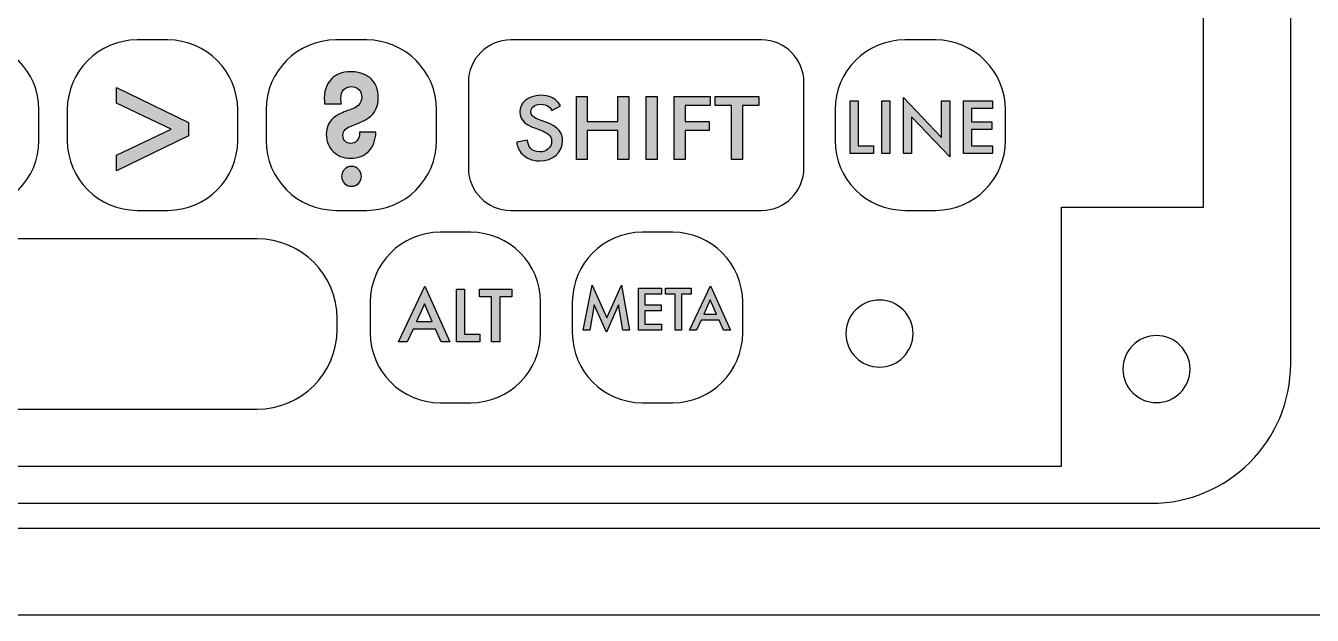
# Model space of a CAD drawing. Extents: x -123 to 250, y -165 to 87.
# Drawn here: x 153.5 to 211, y -165.3 to -139 of the extents above; entities that cross this region are included whole.
import ezdxf

# ---------------------------------------------------------------- set-up
doc = ezdxf.new("R2010")
doc.units = 0
doc.header["$MEASUREMENT"] = 0
doc.layers.add('LAYER_1', color=7, linetype='CONTINUOUS')

# ---------------------------------------------------------------- blocks, each defined once
blk = doc.blocks.new('BLOCK_14')
at = {"layer": 'LAYER_1', "color": 7}
for points in [[(150.974, -147.207), (150.974, -147.207), (149.598, -147.207), (149.598, -147.207), (147.874, -147.207), (146.476, -145.81), (146.476, -144.085), (146.476, -144.085), (146.476, -142.709), (146.476, -142.709), (146.476, -140.985), (147.874, -139.587), (149.598, -139.587), (149.598, -139.587), (150.974, -139.587), (150.974, -139.587), (152.698, -139.587), (154.096, -140.985), (154.096, -142.709), (154.096, -142.709), (154.096, -144.085), (154.096, -144.085), (154.096, -145.81), (152.698, -147.207), (150.974, -147.207)], [(159.864, -147.207), (159.864, -147.207), (158.488, -147.207), (158.488, -147.207), (156.764, -147.207), (155.366, -145.81), (155.366, -144.085), (155.366, -144.085), (155.366, -142.709), (155.366, -142.709), (155.366, -140.985), (156.764, -139.587), (158.488, -139.587), (158.488, -139.587), (159.864, -139.587), (159.864, -139.587), (161.588, -139.587), (162.986, -140.985), (162.986, -142.709), (162.986, -142.709), (162.986, -144.085), (162.986, -144.085), (162.986, -145.81), (161.588, -147.207), (159.864, -147.207)], [(168.754, -147.207), (168.754, -147.207), (167.378, -147.207), (167.378, -147.207), (165.654, -147.207), (164.256, -145.81), (164.256, -144.085), (164.256, -144.085), (164.256, -142.709), (164.256, -142.709), (164.256, -140.985), (165.654, -139.587), (167.378, -139.587), (167.378, -139.587), (168.754, -139.587), (168.754, -139.587), (170.478, -139.587), (171.876, -140.985), (171.876, -142.709), (171.876, -142.709), (171.876, -144.085), (171.876, -144.085), (171.876, -145.81), (170.478, -147.207), (168.754, -147.207)], [(186.407, -147.207), (186.407, -147.207), (175.192, -147.207), (175.192, -147.207), (174.147, -147.207), (173.299, -146.36), (173.299, -145.314), (173.299, -145.314), (173.299, -141.481), (173.299, -141.481), (173.299, -140.435), (174.147, -139.587), (175.192, -139.587), (175.192, -139.587), (186.407, -139.587), (186.407, -139.587), (187.452, -139.587), (188.3, -140.435), (188.3, -141.481), (188.3, -141.481), (188.3, -145.314), (188.3, -145.314), (188.3, -146.36), (187.452, -147.207), (186.407, -147.207)], [(194.189, -147.207), (194.189, -147.207), (192.813, -147.207), (192.813, -147.207), (191.089, -147.207), (189.691, -145.81), (189.691, -144.085), (189.691, -144.085), (189.691, -142.709), (189.691, -142.709), (189.691, -140.985), (191.089, -139.587), (192.813, -139.587), (192.813, -139.587), (194.189, -139.587), (194.189, -139.587), (195.913, -139.587), (197.311, -140.985), (197.311, -142.709), (197.311, -142.709), (197.311, -144.085), (197.311, -144.085), (197.311, -145.81), (195.913, -147.207), (194.189, -147.207)], [(173.408, -155.808), (173.408, -155.808), (172.033, -155.808), (172.033, -155.808), (170.308, -155.808), (168.911, -154.41), (168.911, -152.686), (168.911, -152.686), (168.911, -151.31), (168.911, -151.31), (168.911, -149.586), (170.308, -148.188), (172.033, -148.188), (172.033, -148.188), (173.408, -148.188), (173.408, -148.188), (175.133, -148.188), (176.531, -149.586), (176.531, -151.31), (176.531, -151.31), (176.531, -152.686), (176.531, -152.686), (176.531, -154.41), (175.133, -155.808), (173.408, -155.808)], [(182.444, -155.808), (182.444, -155.808), (181.068, -155.808), (181.068, -155.808), (179.344, -155.808), (177.946, -154.41), (177.946, -152.686), (177.946, -152.686), (177.946, -151.31), (177.946, -151.31), (177.946, -149.586), (179.344, -148.188), (181.068, -148.188), (181.068, -148.188), (182.444, -148.188), (182.444, -148.188), (184.168, -148.188), (185.566, -149.586), (185.566, -151.31), (185.566, -151.31), (185.566, -152.686), (185.566, -152.686), (185.566, -154.41), (184.168, -155.808), (182.444, -155.808)], [(163.855, -156.097), (163.855, -156.097), (91.777, -156.097), (91.777, -156.097), (89.802, -156.097), (88.201, -154.496), (88.201, -152.521), (88.201, -152.521), (88.201, -152.053), (88.201, -152.053), (88.201, -150.078), (89.802, -148.477), (91.777, -148.477), (91.777, -148.477), (163.855, -148.477), (163.855, -148.477), (165.83, -148.477), (167.431, -150.078), (167.431, -152.053), (167.431, -152.053), (167.431, -152.521), (167.431, -152.521), (167.431, -154.496), (165.83, -156.097), (163.855, -156.097)]]:
    blk.add_open_spline(points, degree=3, knots=[0, 0, 0, 0, 1, 1, 1, 2, 2, 2, 3, 3, 3, 4, 4, 4, 5, 5, 5, 6, 6, 6, 7, 7, 7, 8, 8, 8, 8], dxfattribs=at)
blk = doc.blocks.new('BLOCK_15')
at = {"layer": 'LAYER_1', "color": 7}
blk.add_lwpolyline([(199.816, -101.487), (173.146, -101.487), (155.472, -101.487), (155.366, -110.57), (61.355, -110.57), (61.355, -104.027), (51.258, -104.22), (51.258, -110.57), (51.258, -115.003), (51.258, -148.477), (62.656, -148.477), (62.656, -158.637), (182.036, -158.637), (199.816, -158.637), (199.816, -151.998), (199.816, -147.068), (206.166, -147.068), (206.166, -107.837), (206.166, -101.487), (199.816, -101.487)], dxfattribs=at)
blk.add_open_spline([(193.179, -152.716), (193.179, -153.544), (192.507, -154.216), (191.679, -154.216), (190.85, -154.216), (190.179, -153.544), (190.179, -152.716), (190.179, -151.887), (190.85, -151.216), (191.679, -151.216), (192.507, -151.216), (193.179, -151.887), (193.179, -152.716)], degree=3, knots=[0, 0, 0, 0, 1, 1, 1, 2, 2, 2, 3, 3, 3, 4, 4, 4, 4], dxfattribs=at)
blk = doc.blocks.new('BLOCK_16')
at = {"layer": 'LAYER_1', "color": 7}
for points, knots in [([(203.824, -160.304), (203.824, -160.304), (56.168, -160.304), (56.168, -160.304), (52.722, -160.304), (49.928, -157.51), (49.928, -154.064), (49.928, -154.064), (49.928, -49.643), (49.928, -49.643), (49.928, -46.197), (52.722, -43.403), (56.168, -43.403), (56.168, -43.403), (203.824, -43.403), (203.824, -43.403), (207.27, -43.403), (210.064, -46.197), (210.064, -49.643), (210.064, -49.643), (210.064, -154.064), (210.064, -154.064), (210.064, -157.51), (207.27, -160.304), (203.824, -160.304)], [0, 0, 0, 0, 1, 1, 1, 2, 2, 2, 3, 3, 3, 4, 4, 4, 5, 5, 5, 6, 6, 6, 7, 7, 7, 8, 8, 8, 8]), ([(205.564, -154.304), (205.564, -155.132), (204.893, -155.804), (204.064, -155.804), (203.236, -155.804), (202.564, -155.132), (202.564, -154.304), (202.564, -153.476), (203.236, -152.804), (204.064, -152.804), (204.893, -152.804), (205.564, -153.476), (205.564, -154.304)], [0, 0, 0, 0, 1, 1, 1, 2, 2, 2, 3, 3, 3, 4, 4, 4, 4])]:
    blk.add_open_spline(points, degree=3, knots=knots, dxfattribs=at)
blk = doc.blocks.new('BLOCK_65')
at = {"layer": 'LAYER_1'}
h = blk.add_hatch(color=7, dxfattribs=at)
h.dxf.hatch_style = 2
h.paths.add_polyline_path([(157.568, -142.421), (157.568, -141.71), (160.783, -143.273), (160.783, -143.881), (157.568, -145.443), (157.568, -144.732), (160.013, -143.577)])
blk.add_lwpolyline([(157.568, -142.421), (157.568, -141.71), (160.783, -143.273), (160.783, -143.881), (157.568, -145.443), (157.568, -144.732), (160.013, -143.577), (157.568, -142.421)], dxfattribs=at)
blk = doc.blocks.new('BLOCK_66')
at = {"layer": 'LAYER_1'}
h = blk.add_hatch(color=7, dxfattribs=at)
h.dxf.hatch_style = 2
edge = h.paths.add_edge_path()
edge.add_spline(control_points=[(166.873, -142.443), (166.858, -142.273), (166.858, -142.214), (166.858, -142.192), (166.858, -141.747), (167.036, -141.466), (167.192, -141.317), (167.354, -141.162), (167.629, -141.007), (168.058, -141.007), (168.51, -141.007), (168.791, -141.177), (168.954, -141.333), (169.162, -141.532), (169.273, -141.807), (169.273, -142.162), (169.273, -142.562), (169.125, -142.866), (168.836, -143.073), (168.732, -143.147), (168.592, -143.221), (168.317, -143.332), (168.317, -143.332), (168.095, -143.421), (168.095, -143.421), (167.984, -143.466), (167.873, -143.51), (167.799, -143.584), (167.725, -143.658), (167.688, -143.762), (167.688, -143.851), (167.688, -143.97), (167.74, -144.08), (167.814, -144.14), (167.858, -144.177), (167.925, -144.214), (168.036, -144.214), (168.147, -144.214), (168.243, -144.184), (168.317, -144.102), (168.406, -144.006), (168.436, -143.858), (168.436, -143.71), (168.436, -143.71), (169.162, -143.71), (169.162, -143.71), (169.162, -144.073), (169.021, -144.377), (168.836, -144.569), (168.651, -144.754), (168.369, -144.88), (168.029, -144.88), (167.695, -144.88), (167.429, -144.747), (167.251, -144.577), (167.103, -144.428), (166.947, -144.177), (166.947, -143.792), (166.947, -143.518), (167.043, -143.31), (167.184, -143.154), (167.354, -142.969), (167.621, -142.858), (167.829, -142.777), (168.021, -142.703), (168.228, -142.643), (168.369, -142.518), (168.488, -142.406), (168.532, -142.295), (168.532, -142.147), (168.532, -142.051), (168.518, -141.91), (168.406, -141.799), (168.317, -141.71), (168.177, -141.673), (168.066, -141.673), (167.932, -141.673), (167.799, -141.725), (167.725, -141.807), (167.636, -141.896), (167.599, -142.051), (167.599, -142.199), (167.599, -142.281), (167.614, -142.37), (167.629, -142.443), (167.629, -142.443), (166.873, -142.443), (166.873, -142.443)], knot_values=[0, 0, 0, 0, 1, 1, 1, 2, 2, 2, 3, 3, 3, 4, 4, 4, 5, 5, 5, 6, 6, 6, 7, 7, 7, 8, 8, 8, 9, 9, 9, 10, 10, 10, 11, 11, 11, 12, 12, 12, 13, 13, 13, 14, 14, 14, 15, 15, 15, 16, 16, 16, 17, 17, 17, 18, 18, 18, 19, 19, 19, 20, 20, 20, 21, 21, 21, 22, 22, 22, 23, 23, 23, 24, 24, 24, 25, 25, 25, 26, 26, 26, 27, 27, 27, 28, 28, 28, 29, 29, 29, 29], degree=3, periodic=1)
edge = h.paths.add_edge_path()
edge.add_spline(control_points=[(168.073, -145.244), (168.317, -145.244), (168.518, -145.443), (168.518, -145.688), (168.518, -145.932), (168.317, -146.132), (168.073, -146.132), (167.829, -146.132), (167.629, -145.932), (167.629, -145.688), (167.629, -145.443), (167.829, -145.244), (168.073, -145.244)], knot_values=[0, 0, 0, 0, 1, 1, 1, 2, 2, 2, 3, 3, 3, 4, 4, 4, 4], degree=3, periodic=1)
for points, knots in [([(166.873, -142.443), (166.858, -142.273), (166.858, -142.214), (166.858, -142.192), (166.858, -141.747), (167.036, -141.466), (167.192, -141.317), (167.354, -141.162), (167.629, -141.007), (168.058, -141.007), (168.51, -141.007), (168.791, -141.177), (168.954, -141.333), (169.162, -141.532), (169.273, -141.807), (169.273, -142.162), (169.273, -142.562), (169.125, -142.866), (168.836, -143.073), (168.732, -143.147), (168.592, -143.221), (168.317, -143.332), (168.317, -143.332), (168.095, -143.421), (168.095, -143.421), (167.984, -143.466), (167.873, -143.51), (167.799, -143.584), (167.725, -143.658), (167.688, -143.762), (167.688, -143.851), (167.688, -143.97), (167.74, -144.08), (167.814, -144.14), (167.858, -144.177), (167.925, -144.214), (168.036, -144.214), (168.147, -144.214), (168.243, -144.184), (168.317, -144.102), (168.406, -144.006), (168.436, -143.858), (168.436, -143.71), (168.436, -143.71), (169.162, -143.71), (169.162, -143.71), (169.162, -144.073), (169.021, -144.377), (168.836, -144.569), (168.651, -144.754), (168.369, -144.88), (168.029, -144.88), (167.695, -144.88), (167.429, -144.747), (167.251, -144.577), (167.103, -144.428), (166.947, -144.177), (166.947, -143.792), (166.947, -143.518), (167.043, -143.31), (167.184, -143.154), (167.354, -142.969), (167.621, -142.858), (167.829, -142.777), (168.021, -142.703), (168.228, -142.643), (168.369, -142.518), (168.488, -142.406), (168.532, -142.295), (168.532, -142.147), (168.532, -142.051), (168.518, -141.91), (168.406, -141.799), (168.317, -141.71), (168.177, -141.673), (168.066, -141.673), (167.932, -141.673), (167.799, -141.725), (167.725, -141.807), (167.636, -141.896), (167.599, -142.051), (167.599, -142.199), (167.599, -142.281), (167.614, -142.37), (167.629, -142.443), (167.629, -142.443), (166.873, -142.443), (166.873, -142.443)], [0, 0, 0, 0, 1, 1, 1, 2, 2, 2, 3, 3, 3, 4, 4, 4, 5, 5, 5, 6, 6, 6, 7, 7, 7, 8, 8, 8, 9, 9, 9, 10, 10, 10, 11, 11, 11, 12, 12, 12, 13, 13, 13, 14, 14, 14, 15, 15, 15, 16, 16, 16, 17, 17, 17, 18, 18, 18, 19, 19, 19, 20, 20, 20, 21, 21, 21, 22, 22, 22, 23, 23, 23, 24, 24, 24, 25, 25, 25, 26, 26, 26, 27, 27, 27, 28, 28, 28, 29, 29, 29, 29]), ([(168.073, -145.244), (168.317, -145.244), (168.518, -145.443), (168.518, -145.688), (168.518, -145.932), (168.317, -146.132), (168.073, -146.132), (167.829, -146.132), (167.629, -145.932), (167.629, -145.688), (167.629, -145.443), (167.829, -145.244), (168.073, -145.244)], [0, 0, 0, 0, 1, 1, 1, 2, 2, 2, 3, 3, 3, 4, 4, 4, 4])]:
    blk.add_open_spline(points, degree=3, knots=knots, dxfattribs=at)
blk = doc.blocks.new('BLOCK_67')
at = {"layer": 'LAYER_1'}
h = blk.add_hatch(color=7, dxfattribs=at)
h.dxf.hatch_style = 2
edge = h.paths.add_edge_path()
edge.add_spline(control_points=[(177.032, -142.741), (177.003, -142.678), (176.96, -142.619), (176.888, -142.564), (176.787, -142.492), (176.682, -142.462), (176.543, -142.462), (176.245, -142.462), (176.092, -142.619), (176.092, -142.801), (176.092, -142.885), (176.125, -143.033), (176.437, -143.143), (176.437, -143.143), (176.758, -143.257), (176.758, -143.257), (177.348, -143.469), (177.511, -143.765), (177.511, -144.087), (177.511, -144.624), (177.08, -144.992), (176.48, -144.992), (176.111, -144.992), (175.89, -144.869), (175.727, -144.709), (175.554, -144.54), (175.478, -144.353), (175.459, -144.159), (175.459, -144.159), (175.943, -144.066), (175.943, -144.066), (175.943, -144.205), (176.001, -144.336), (176.077, -144.425), (176.168, -144.527), (176.303, -144.594), (176.495, -144.594), (176.792, -144.594), (177.022, -144.404), (177.022, -144.121), (177.022, -143.833), (176.773, -143.715), (176.562, -143.638), (176.562, -143.638), (176.255, -143.524), (176.255, -143.524), (175.991, -143.427), (175.602, -143.232), (175.602, -142.809), (175.602, -142.428), (175.938, -142.064), (176.538, -142.064), (176.883, -142.064), (177.08, -142.179), (177.181, -142.255), (177.267, -142.322), (177.358, -142.42), (177.425, -142.538), (177.425, -142.538), (177.032, -142.741), (177.032, -142.741)], knot_values=[0, 0, 0, 0, 1, 1, 1, 2, 2, 2, 3, 3, 3, 4, 4, 4, 5, 5, 5, 6, 6, 6, 7, 7, 7, 8, 8, 8, 9, 9, 9, 10, 10, 10, 11, 11, 11, 12, 12, 12, 13, 13, 13, 14, 14, 14, 15, 15, 15, 16, 16, 16, 17, 17, 17, 18, 18, 18, 19, 19, 19, 20, 20, 20, 20], degree=3, periodic=1)
h = blk.add_hatch(color=7, dxfattribs=at)
h.dxf.hatch_style = 2
h.paths.add_polyline_path([(178.616, -143.232), (179.988, -143.232), (179.988, -142.115), (180.477, -142.115), (180.477, -144.937), (179.988, -144.937), (179.988, -143.638), (178.616, -143.638), (178.616, -144.937), (178.127, -144.937), (178.127, -142.115), (178.616, -142.115)])
h = blk.add_hatch(color=7, dxfattribs=at)
h.dxf.hatch_style = 2
h.paths.add_polyline_path([(181.735, -142.115), (181.735, -144.937), (181.246, -144.937), (181.246, -142.115)])
h = blk.add_hatch(color=7, dxfattribs=at)
h.dxf.hatch_style = 2
h.paths.add_polyline_path([(184.105, -142.521), (182.992, -142.521), (182.992, -143.236), (184.067, -143.236), (184.067, -143.643), (182.992, -143.643), (182.992, -144.937), (182.503, -144.937), (182.503, -142.115), (184.105, -142.115)])
h = blk.add_hatch(color=7, dxfattribs=at)
h.dxf.hatch_style = 2
h.paths.add_polyline_path([(185.55, -142.521), (185.55, -144.937), (185.061, -144.937), (185.061, -142.521), (184.327, -142.521), (184.327, -142.115), (186.284, -142.115), (186.284, -142.521)])
for points in [[(178.616, -143.232), (179.988, -143.232), (179.988, -142.115), (180.477, -142.115), (180.477, -144.937), (179.988, -144.937), (179.988, -143.638), (178.616, -143.638), (178.616, -144.937), (178.127, -144.937), (178.127, -142.115), (178.616, -142.115), (178.616, -143.232)], [(181.735, -142.115), (181.735, -144.937), (181.246, -144.937), (181.246, -142.115), (181.735, -142.115)], [(184.105, -142.521), (182.992, -142.521), (182.992, -143.236), (184.067, -143.236), (184.067, -143.643), (182.992, -143.643), (182.992, -144.937), (182.503, -144.937), (182.503, -142.115), (184.105, -142.115), (184.105, -142.521)], [(185.55, -142.521), (185.55, -144.937), (185.061, -144.937), (185.061, -142.521), (184.327, -142.521), (184.327, -142.115), (186.284, -142.115), (186.284, -142.521), (185.55, -142.521)]]:
    blk.add_lwpolyline(points, dxfattribs=at)
blk.add_open_spline([(177.032, -142.741), (177.003, -142.678), (176.96, -142.619), (176.888, -142.564), (176.787, -142.492), (176.682, -142.462), (176.543, -142.462), (176.245, -142.462), (176.092, -142.619), (176.092, -142.801), (176.092, -142.885), (176.125, -143.033), (176.437, -143.143), (176.437, -143.143), (176.758, -143.257), (176.758, -143.257), (177.348, -143.469), (177.511, -143.765), (177.511, -144.087), (177.511, -144.624), (177.08, -144.992), (176.48, -144.992), (176.111, -144.992), (175.89, -144.869), (175.727, -144.709), (175.554, -144.54), (175.478, -144.353), (175.459, -144.159), (175.459, -144.159), (175.943, -144.066), (175.943, -144.066), (175.943, -144.205), (176.001, -144.336), (176.077, -144.425), (176.168, -144.527), (176.303, -144.594), (176.495, -144.594), (176.792, -144.594), (177.022, -144.404), (177.022, -144.121), (177.022, -143.833), (176.773, -143.715), (176.562, -143.638), (176.562, -143.638), (176.255, -143.524), (176.255, -143.524), (175.991, -143.427), (175.602, -143.232), (175.602, -142.809), (175.602, -142.428), (175.938, -142.064), (176.538, -142.064), (176.883, -142.064), (177.08, -142.179), (177.181, -142.255), (177.267, -142.322), (177.358, -142.42), (177.425, -142.538), (177.425, -142.538), (177.032, -142.741), (177.032, -142.741)], degree=3, knots=[0, 0, 0, 0, 1, 1, 1, 2, 2, 2, 3, 3, 3, 4, 4, 4, 5, 5, 5, 6, 6, 6, 7, 7, 7, 8, 8, 8, 9, 9, 9, 10, 10, 10, 11, 11, 11, 12, 12, 12, 13, 13, 13, 14, 14, 14, 15, 15, 15, 16, 16, 16, 17, 17, 17, 18, 18, 18, 19, 19, 19, 20, 20, 20, 20], dxfattribs=at)
blk = doc.blocks.new('BLOCK_68')
at = {"layer": 'LAYER_1'}
h = blk.add_hatch(color=7, dxfattribs=at)
h.dxf.hatch_style = 2
h.paths.add_polyline_path([(190.726, -142.315), (190.726, -144.328), (191.417, -144.328), (191.417, -144.666), (190.366, -144.666), (190.366, -142.315)])
h = blk.add_hatch(color=7, dxfattribs=at)
h.dxf.hatch_style = 2
h.paths.add_polyline_path([(192.141, -142.315), (192.141, -144.666), (191.781, -144.666), (191.781, -142.315)])
h = blk.add_hatch(color=7, dxfattribs=at)
h.dxf.hatch_style = 2
h.paths.add_polyline_path([(192.753, -144.666), (192.753, -142.156), (194.459, -143.944), (194.459, -142.315), (194.819, -142.315), (194.819, -144.811), (193.112, -143.023), (193.112, -144.666)])
h = blk.add_hatch(color=7, dxfattribs=at)
h.dxf.hatch_style = 2
h.paths.add_polyline_path([(196.734, -142.653), (195.796, -142.653), (195.796, -143.249), (196.706, -143.249), (196.706, -143.587), (195.796, -143.587), (195.796, -144.328), (196.734, -144.328), (196.734, -144.666), (195.437, -144.666), (195.437, -142.315), (196.734, -142.315)])
for points in [[(190.726, -142.315), (190.726, -144.328), (191.417, -144.328), (191.417, -144.666), (190.366, -144.666), (190.366, -142.315), (190.726, -142.315)], [(192.141, -142.315), (192.141, -144.666), (191.781, -144.666), (191.781, -142.315), (192.141, -142.315)], [(192.753, -144.666), (192.753, -142.156), (194.459, -143.944), (194.459, -142.315), (194.819, -142.315), (194.819, -144.811), (193.112, -143.023), (193.112, -144.666), (192.753, -144.666)], [(196.734, -142.653), (195.796, -142.653), (195.796, -143.249), (196.706, -143.249), (196.706, -143.587), (195.796, -143.587), (195.796, -144.328), (196.734, -144.328), (196.734, -144.666), (195.437, -144.666), (195.437, -142.315), (196.734, -142.315), (196.734, -142.653)]]:
    blk.add_lwpolyline(points, dxfattribs=at)
blk = doc.blocks.new('BLOCK_79')
at = {"layer": 'LAYER_1'}
h = blk.add_hatch(color=7, dxfattribs=at)
h.dxf.hatch_style = 2
h.paths.add_polyline_path([(171.831, -152.514), (170.826, -152.514), (170.568, -153.082), (170.18, -153.082), (171.351, -150.593), (172.465, -153.082), (172.077, -153.082)])
h.paths.add_polyline_path([(171.686, -152.176), (171.337, -151.379), (170.974, -152.176)])
h = blk.add_hatch(color=7, dxfattribs=at)
h.dxf.hatch_style = 2
h.paths.add_polyline_path([(173.122, -150.73), (173.122, -152.743), (173.813, -152.743), (173.813, -153.082), (172.763, -153.082), (172.763, -150.73)])
h = blk.add_hatch(color=7, dxfattribs=at)
h.dxf.hatch_style = 2
h.paths.add_polyline_path([(174.699, -151.068), (174.699, -153.082), (174.339, -153.082), (174.339, -151.068), (173.8, -151.068), (173.8, -150.73), (175.239, -150.73), (175.239, -151.068)])
for points in [[(171.831, -152.514), (170.826, -152.514), (170.568, -153.082), (170.18, -153.082), (171.351, -150.593), (172.465, -153.082), (172.077, -153.082), (171.831, -152.514)], [(173.122, -150.73), (173.122, -152.743), (173.813, -152.743), (173.813, -153.082), (172.763, -153.082), (172.763, -150.73), (173.122, -150.73)], [(174.699, -151.068), (174.699, -153.082), (174.339, -153.082), (174.339, -151.068), (173.8, -151.068), (173.8, -150.73), (175.239, -150.73), (175.239, -151.068), (174.699, -151.068)], [(171.686, -152.176), (171.337, -151.379), (170.974, -152.176), (171.686, -152.176)]]:
    blk.add_lwpolyline(points, dxfattribs=at)
blk = doc.blocks.new('BLOCK_80')
at = {"layer": 'LAYER_1'}
h = blk.add_hatch(color=7, dxfattribs=at)
h.dxf.hatch_style = 2
h.paths.add_polyline_path([(178.438, -152.567), (178.833, -150.545), (179.488, -152.006), (180.148, -150.545), (180.503, -152.567), (180.21, -152.567), (180.018, -151.434), (179.471, -152.655), (178.929, -151.431), (178.732, -152.567)])
h = blk.add_hatch(color=7, dxfattribs=at)
h.dxf.hatch_style = 2
h.paths.add_polyline_path([(181.937, -150.957), (181.187, -150.957), (181.187, -151.434), (181.915, -151.434), (181.915, -151.704), (181.187, -151.704), (181.187, -152.297), (181.937, -152.297), (181.937, -152.567), (180.899, -152.567), (180.899, -150.686), (181.937, -150.686)])
h = blk.add_hatch(color=7, dxfattribs=at)
h.dxf.hatch_style = 2
h.paths.add_polyline_path([(182.832, -150.957), (182.832, -152.567), (182.545, -152.567), (182.545, -150.957), (182.113, -150.957), (182.113, -150.686), (183.264, -150.686), (183.264, -150.957)])
h = blk.add_hatch(color=7, dxfattribs=at)
h.dxf.hatch_style = 2
h.paths.add_polyline_path([(184.511, -152.113), (183.707, -152.113), (183.501, -152.567), (183.191, -152.567), (184.128, -150.576), (185.019, -152.567), (184.708, -152.567)])
h.paths.add_polyline_path([(184.396, -151.843), (184.116, -151.205), (183.826, -151.843)])
for points in [[(178.438, -152.567), (178.833, -150.545), (179.488, -152.006), (180.148, -150.545), (180.503, -152.567), (180.21, -152.567), (180.018, -151.434), (179.471, -152.655), (178.929, -151.431), (178.732, -152.567), (178.438, -152.567)], [(181.937, -150.957), (181.187, -150.957), (181.187, -151.434), (181.915, -151.434), (181.915, -151.704), (181.187, -151.704), (181.187, -152.297), (181.937, -152.297), (181.937, -152.567), (180.899, -152.567), (180.899, -150.686), (181.937, -150.686), (181.937, -150.957)], [(182.832, -150.957), (182.832, -152.567), (182.545, -152.567), (182.545, -150.957), (182.113, -150.957), (182.113, -150.686), (183.264, -150.686), (183.264, -150.957), (182.832, -150.957)], [(184.511, -152.113), (183.707, -152.113), (183.501, -152.567), (183.191, -152.567), (184.128, -150.576), (185.019, -152.567), (184.708, -152.567), (184.511, -152.113)], [(184.396, -151.843), (184.116, -151.205), (183.826, -151.843), (184.396, -151.843)]]:
    blk.add_lwpolyline(points, dxfattribs=at)
blk = doc.blocks.new('BLOCK_17')
at = {"layer": 'LAYER_1'}
for name in ['BLOCK_66', 'BLOCK_65', 'BLOCK_67', 'BLOCK_68', 'BLOCK_79', 'BLOCK_80']:
    blk.add_blockref(name, (0, 0), dxfattribs=at)

msp = doc.modelspace()

# ---------------------------------------------------------------- linework, layer by layer
at = {"layer": 'LAYER_1', "color": 1}
for points in [[(250.02, -165.311), (43.645, -165.311), (43.645, -38.311), (250.02, -38.311), (250.02, -165.311)], [(246.307, -161.435), (46.282, -161.435), (46.282, -40.785), (246.307, -40.785), (246.307, -161.435)]]:
    msp.add_lwpolyline(points, dxfattribs=at)

# ---------------------------------------------------------------- block references
at = {"layer": 'LAYER_1'}
for name in ['BLOCK_16', 'BLOCK_15', 'BLOCK_14', 'BLOCK_17']:
    msp.add_blockref(name, (0, 0), dxfattribs=at)

doc.saveas('drawing.dxf')
